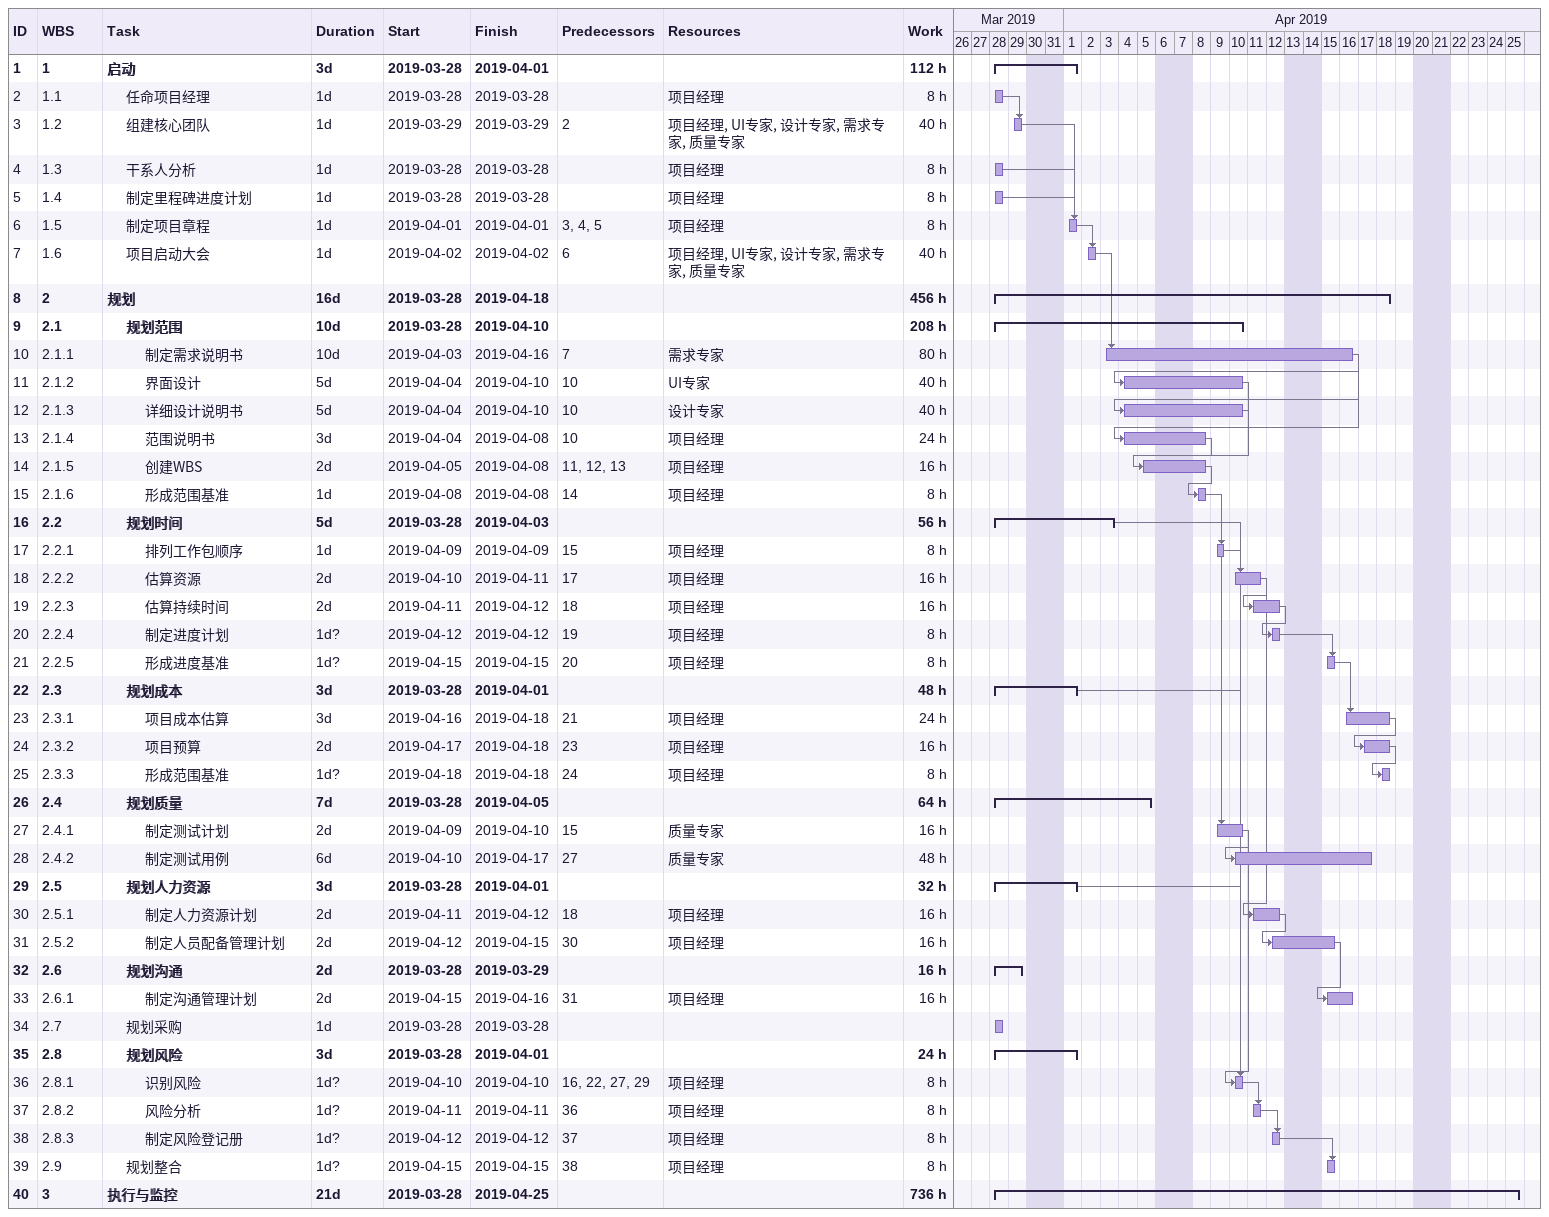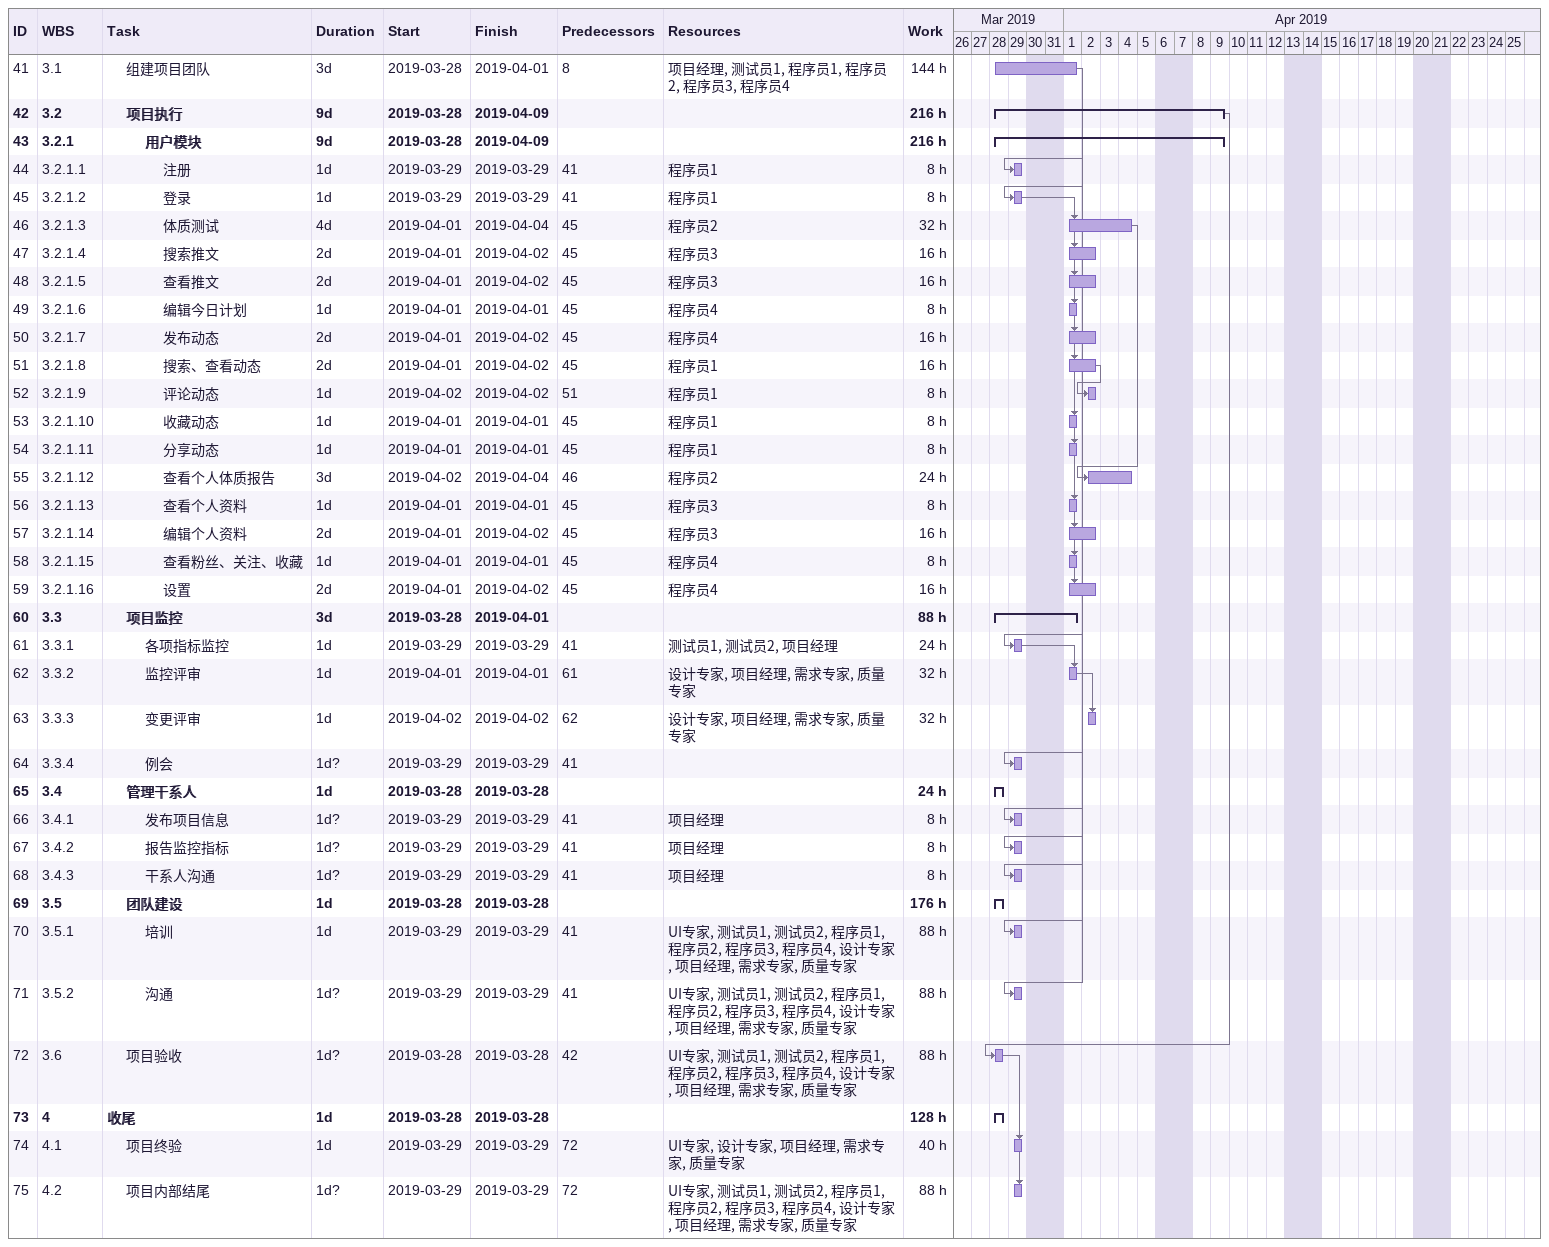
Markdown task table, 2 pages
| ID | WBS | Task | Duration | Start | Finish | Predecessors | Resources | Work (h) |
|---|---|---|---|---|---|---|---|---|
| 1 | 1 | **启动** | 3d | 2019-03-28 | 2019-04-01 |  |  | 112 |
| 2 | 1.1 | 任命项目经理 | 1d | 2019-03-28 | 2019-03-28 |  | 项目经理 | 8 |
| 3 | 1.2 | 组建核心团队 | 1d | 2019-03-29 | 2019-03-29 | 2 | 项目经理, UI专家, 设计专家, 需求专家, 质量专家 | 40 |
| 4 | 1.3 | 干系人分析 | 1d | 2019-03-28 | 2019-03-28 |  | 项目经理 | 8 |
| 5 | 1.4 | 制定里程碑进度计划 | 1d | 2019-03-28 | 2019-03-28 |  | 项目经理 | 8 |
| 6 | 1.5 | 制定项目章程 | 1d | 2019-04-01 | 2019-04-01 | 3, 4, 5 | 项目经理 | 8 |
| 7 | 1.6 | 项目启动大会 | 1d | 2019-04-02 | 2019-04-02 | 6 | 项目经理, UI专家, 设计专家, 需求专家, 质量专家 | 40 |
| 8 | 2 | **规划** | 16d | 2019-03-28 | 2019-04-18 |  |  | 456 |
| 9 | 2.1 | **规划范围** | 10d | 2019-03-28 | 2019-04-10 |  |  | 208 |
| 10 | 2.1.1 | 制定需求说明书 | 10d | 2019-04-03 | 2019-04-16 | 7 | 需求专家 | 80 |
| 11 | 2.1.2 | 界面设计 | 5d | 2019-04-04 | 2019-04-10 | 10 | UI专家 | 40 |
| 12 | 2.1.3 | 详细设计说明书 | 5d | 2019-04-04 | 2019-04-10 | 10 | 设计专家 | 40 |
| 13 | 2.1.4 | 范围说明书 | 3d | 2019-04-04 | 2019-04-08 | 10 | 项目经理 | 24 |
| 14 | 2.1.5 | 创建WBS | 2d | 2019-04-05 | 2019-04-08 | 11, 12, 13 | 项目经理 | 16 |
| 15 | 2.1.6 | 形成范围基准 | 1d | 2019-04-08 | 2019-04-08 | 14 | 项目经理 | 8 |
| 16 | 2.2 | **规划时间** | 5d | 2019-03-28 | 2019-04-03 |  |  | 56 |
| 17 | 2.2.1 | 排列工作包顺序 | 1d | 2019-04-09 | 2019-04-09 | 15 | 项目经理 | 8 |
| 18 | 2.2.2 | 估算资源 | 2d | 2019-04-10 | 2019-04-11 | 17 | 项目经理 | 16 |
| 19 | 2.2.3 | 估算持续时间 | 2d | 2019-04-11 | 2019-04-12 | 18 | 项目经理 | 16 |
| 20 | 2.2.4 | 制定进度计划 | 1d? | 2019-04-12 | 2019-04-12 | 19 | 项目经理 | 8 |
| 21 | 2.2.5 | 形成进度基准 | 1d? | 2019-04-15 | 2019-04-15 | 20 | 项目经理 | 8 |
| 22 | 2.3 | **规划成本** | 3d | 2019-03-28 | 2019-04-01 |  |  | 48 |
| 23 | 2.3.1 | 项目成本估算 | 3d | 2019-04-16 | 2019-04-18 | 21 | 项目经理 | 24 |
| 24 | 2.3.2 | 项目预算 | 2d | 2019-04-17 | 2019-04-18 | 23 | 项目经理 | 16 |
| 25 | 2.3.3 | 形成范围基准 | 1d? | 2019-04-18 | 2019-04-18 | 24 | 项目经理 | 8 |
| 26 | 2.4 | **规划质量** | 7d | 2019-03-28 | 2019-04-05 |  |  | 64 |
| 27 | 2.4.1 | 制定测试计划 | 2d | 2019-04-09 | 2019-04-10 | 15 | 质量专家 | 16 |
| 28 | 2.4.2 | 制定测试用例 | 6d | 2019-04-10 | 2019-04-17 | 27 | 质量专家 | 48 |
| 29 | 2.5 | **规划人力资源** | 3d | 2019-03-28 | 2019-04-01 |  |  | 32 |
| 30 | 2.5.1 | 制定人力资源计划 | 2d | 2019-04-11 | 2019-04-12 | 18 | 项目经理 | 16 |
| 31 | 2.5.2 | 制定人员配备管理计划 | 2d | 2019-04-12 | 2019-04-15 | 30 | 项目经理 | 16 |
| 32 | 2.6 | **规划沟通** | 2d | 2019-03-28 | 2019-03-29 |  |  | 16 |
| 33 | 2.6.1 | 制定沟通管理计划 | 2d | 2019-04-15 | 2019-04-16 | 31 | 项目经理 | 16 |
| 34 | 2.7 | 规划采购 | 1d | 2019-03-28 | 2019-03-28 |  |  |  |
| 35 | 2.8 | **规划风险** | 3d | 2019-03-28 | 2019-04-01 |  |  | 24 |
| 36 | 2.8.1 | 识别风险 | 1d? | 2019-04-10 | 2019-04-10 | 16, 22, 27, 29 | 项目经理 | 8 |
| 37 | 2.8.2 | 风险分析 | 1d? | 2019-04-11 | 2019-04-11 | 36 | 项目经理 | 8 |
| 38 | 2.8.3 | 制定风险登记册 | 1d? | 2019-04-12 | 2019-04-12 | 37 | 项目经理 | 8 |
| 39 | 2.9 | 规划整合 | 1d? | 2019-04-15 | 2019-04-15 | 38 | 项目经理 | 8 |
| 40 | 3 | **执行与监控** | 21d | 2019-03-28 | 2019-04-25 |  |  | 736 |
| 41 | 3.1 | 组建项目团队 | 3d | 2019-03-28 | 2019-04-01 | 8 | 项目经理, 测试员1, 程序员1, 程序员2, 程序员3, 程序员4 | 144 |
| 42 | 3.2 | **项目执行** | 9d | 2019-03-28 | 2019-04-09 |  |  | 216 |
| 43 | 3.2.1 | **用户模块** | 9d | 2019-03-28 | 2019-04-09 |  |  | 216 |
| 44 | 3.2.1.1 | 注册 | 1d | 2019-03-29 | 2019-03-29 | 41 | 程序员1 | 8 |
| 45 | 3.2.1.2 | 登录 | 1d | 2019-03-29 | 2019-03-29 | 41 | 程序员1 | 8 |
| 46 | 3.2.1.3 | 体质测试 | 4d | 2019-04-01 | 2019-04-04 | 45 | 程序员2 | 32 |
| 47 | 3.2.1.4 | 搜索推文 | 2d | 2019-04-01 | 2019-04-02 | 45 | 程序员3 | 16 |
| 48 | 3.2.1.5 | 查看推文 | 2d | 2019-04-01 | 2019-04-02 | 45 | 程序员3 | 16 |
| 49 | 3.2.1.6 | 编辑今日计划 | 1d | 2019-04-01 | 2019-04-01 | 45 | 程序员4 | 8 |
| 50 | 3.2.1.7 | 发布动态 | 2d | 2019-04-01 | 2019-04-02 | 45 | 程序员4 | 16 |
| 51 | 3.2.1.8 | 搜索、查看动态 | 2d | 2019-04-01 | 2019-04-02 | 45 | 程序员1 | 16 |
| 52 | 3.2.1.9 | 评论动态 | 1d | 2019-04-02 | 2019-04-02 | 51 | 程序员1 | 8 |
| 53 | 3.2.1.10 | 收藏动态 | 1d | 2019-04-01 | 2019-04-01 | 45 | 程序员1 | 8 |
| 54 | 3.2.1.11 | 分享动态 | 1d | 2019-04-01 | 2019-04-01 | 45 | 程序员1 | 8 |
| 55 | 3.2.1.12 | 查看个人体质报告 | 3d | 2019-04-02 | 2019-04-04 | 46 | 程序员2 | 24 |
| 56 | 3.2.1.13 | 查看个人资料 | 1d | 2019-04-01 | 2019-04-01 | 45 | 程序员3 | 8 |
| 57 | 3.2.1.14 | 编辑个人资料 | 2d | 2019-04-01 | 2019-04-02 | 45 | 程序员3 | 16 |
| 58 | 3.2.1.15 | 查看粉丝、关注、收藏 | 1d | 2019-04-01 | 2019-04-01 | 45 | 程序员4 | 8 |
| 59 | 3.2.1.16 | 设置 | 2d | 2019-04-01 | 2019-04-02 | 45 | 程序员4 | 16 |
| 60 | 3.3 | **项目监控** | 3d | 2019-03-28 | 2019-04-01 |  |  | 88 |
| 61 | 3.3.1 | 各项指标监控 | 1d | 2019-03-29 | 2019-03-29 | 41 | 测试员1, 测试员2, 项目经理 | 24 |
| 62 | 3.3.2 | 监控评审 | 1d | 2019-04-01 | 2019-04-01 | 61 | 设计专家, 项目经理, 需求专家, 质量专家 | 32 |
| 63 | 3.3.3 | 变更评审 | 1d | 2019-04-02 | 2019-04-02 | 62 | 设计专家, 项目经理, 需求专家, 质量专家 | 32 |
| 64 | 3.3.4 | 例会 | 1d? | 2019-03-29 | 2019-03-29 | 41 |  |  |
| 65 | 3.4 | **管理干系人** | 1d | 2019-03-28 | 2019-03-28 |  |  | 24 |
| 66 | 3.4.1 | 发布项目信息 | 1d? | 2019-03-29 | 2019-03-29 | 41 | 项目经理 | 8 |
| 67 | 3.4.2 | 报告监控指标 | 1d? | 2019-03-29 | 2019-03-29 | 41 | 项目经理 | 8 |
| 68 | 3.4.3 | 干系人沟通 | 1d? | 2019-03-29 | 2019-03-29 | 41 | 项目经理 | 8 |
| 69 | 3.5 | **团队建设** | 1d | 2019-03-28 | 2019-03-28 |  |  | 176 |
| 70 | 3.5.1 | 培训 | 1d | 2019-03-29 | 2019-03-29 | 41 | UI专家, 测试员1, 测试员2, 程序员1, 程序员2, 程序员3, 程序员4, 设计专家, 项目经理, 需求专家, 质量专家 | 88 |
| 71 | 3.5.2 | 沟通 | 1d? | 2019-03-29 | 2019-03-29 | 41 | UI专家, 测试员1, 测试员2, 程序员1, 程序员2, 程序员3, 程序员4, 设计专家, 项目经理, 需求专家, 质量专家 | 88 |
| 72 | 3.6 | 项目验收 | 1d? | 2019-03-28 | 2019-03-28 | 42 | UI专家, 测试员1, 测试员2, 程序员1, 程序员2, 程序员3, 程序员4, 设计专家, 项目经理, 需求专家, 质量专家 | 88 |
| 73 | 4 | **收尾** | 1d | 2019-03-28 | 2019-03-28 |  |  | 128 |
| 74 | 4.1 | 项目终验 | 1d | 2019-03-29 | 2019-03-29 | 72 | UI专家, 设计专家, 项目经理, 需求专家, 质量专家 | 40 |
| 75 | 4.2 | 项目内部结尾 | 1d? | 2019-03-29 | 2019-03-29 | 72 | UI专家, 测试员1, 测试员2, 程序员1, 程序员2, 程序员3, 程序员4, 设计专家, 项目经理, 需求专家, 质量专家 | 88 |
